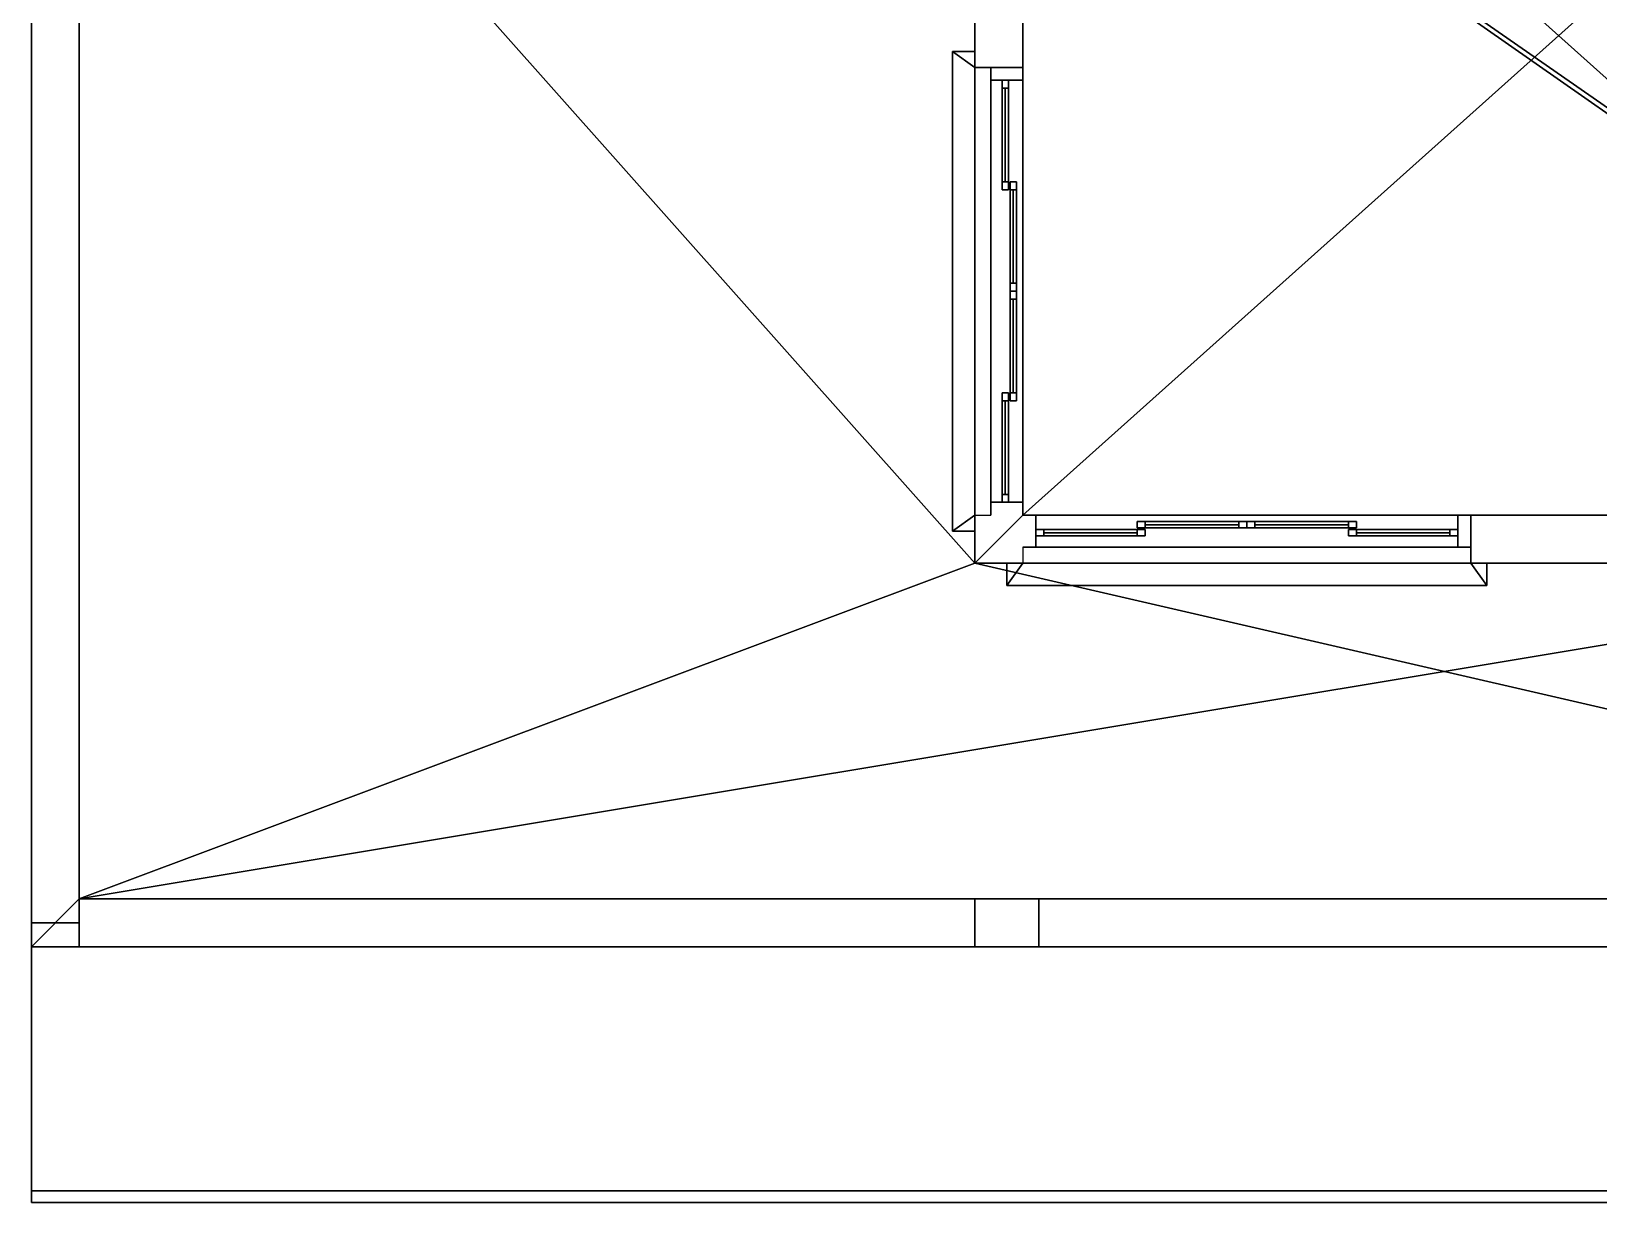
# Model space of a CAD drawing. Extents: x -3950 to 2084, y 1379 to 9369.
# Drawn here: x 1103.6 to 1593.6, y 1379.1 to 1745.4 of the extents above; entities that cross this region are included whole.
import ezdxf

# ---------------------------------------------------------------- set-up
doc = ezdxf.new("R2010")
doc.units = 0
doc.header["$LTSCALE"] = 35
for name, color, linetype in [('P1-FERR', 252, 'CONTINUOUS'), ('P1-LAJE', 143, 'CONTINUOUS'), ('P1-PAREDE', 255, 'CONTINUOUS'), ('P1-PEIT', 13, 'CONTINUOUS'), ('P1-PILAR', 143, 'CONTINUOUS'), ('P1-VIDRO', 152, 'CONTINUOUS'), ('P1-VIGA', 143, 'CONTINUOUS'), ('P2-LAJE', 143, 'CONTINUOUS'), ('P2-MURO', 255, 'CONTINUOUS'), ('P2-TELHADO', 11, 'CONTINUOUS'), ('P2-VIGA', 143, 'CONTINUOUS')]:
    doc.layers.add(name, color=color, linetype=linetype)

msp = doc.modelspace()

# ---------------------------------------------------------------- linework, layer by layer
at = {"layer": 'P1-PAREDE'}
msp.add_line((1118.628, 1459.14), (1868.628, 1459.14), dxfattribs=at)

# ---------------------------------------------------------------- meshes
at = {"layer": 'P1-FERR'}
mesh = msp.add_polyface(dxfattribs=at)
corners = [(1413.628, 1598.14, 94), (1413.628, 1594.14, 90), (1403.628, 1598.14, 94), (1403.628, 1594.14, 90), (1413.628, 1730.14, 94), (1413.628, 1734.14, 90), (1403.628, 1730.14, 94), (1403.628, 1734.14, 90), (1413.628, 1730.14, 206), (1413.628, 1734.14, 210), (1403.628, 1730.14, 206), (1403.628, 1734.14, 210), (1413.628, 1598.14, 206), (1413.628, 1594.14, 210), (1403.628, 1598.14, 206), (1403.628, 1594.14, 210)]
mesh.append_faces([[corners[k] for k in face] for face in [(0, 4, 6, 2), (4, 8, 10, 6), (8, 12, 14, 10), (12, 0, 2, 14)]])
mesh.append_faces([[corners[k] for k in face] for face in [(0, 1, 5, 4), (4, 5, 9, 8), (8, 9, 13, 12), (12, 13, 1, 0)]], dxfattribs={"vtx0": -1, "vtx2": -1})
mesh.append_faces([[corners[k] for k in face] for face in [(2, 6, 7, 3), (6, 10, 11, 7), (10, 14, 15, 11), (14, 2, 3, 15)]], dxfattribs={"vtx1": -1, "vtx3": -1})
mesh = msp.add_polyface(dxfattribs=at)
corners = [(1409.128, 1698.39, 96.5), (1409.128, 1695.89, 94), (1407.128, 1698.39, 96.5), (1407.128, 1695.89, 94), (1409.128, 1727.64, 96.5), (1409.128, 1730.14, 94), (1407.128, 1727.64, 96.5), (1407.128, 1730.14, 94), (1409.128, 1727.64, 203.5), (1409.128, 1730.14, 206), (1407.128, 1727.64, 203.5), (1407.128, 1730.14, 206), (1409.128, 1698.39, 203.5), (1409.128, 1695.89, 206), (1407.128, 1698.39, 203.5), (1407.128, 1695.89, 206)]
mesh.append_faces([[corners[k] for k in face] for face in [(0, 4, 6, 2), (1, 3, 7, 5), (4, 8, 10, 6), (5, 7, 11, 9), (8, 12, 14, 10), (9, 11, 15, 13), (12, 0, 2, 14), (13, 15, 3, 1)]])
mesh.append_faces([[corners[k] for k in face] for face in [(0, 1, 5, 4), (4, 5, 9, 8), (8, 9, 13, 12), (12, 13, 1, 0)]], dxfattribs={"vtx0": -1, "vtx2": -1})
mesh.append_faces([[corners[k] for k in face] for face in [(2, 6, 7, 3), (6, 10, 11, 7), (10, 14, 15, 11), (14, 2, 3, 15)]], dxfattribs={"vtx1": -1, "vtx3": -1})
mesh = msp.add_polyface(dxfattribs=at)
corners = [(1411.628, 1666.64, 96.5), (1411.628, 1664.14, 94), (1409.628, 1666.64, 96.5), (1409.628, 1664.14, 94), (1411.628, 1695.89, 96.5), (1411.628, 1698.39, 94), (1409.628, 1695.89, 96.5), (1409.628, 1698.39, 94), (1411.628, 1695.89, 203.5), (1411.628, 1698.39, 206), (1409.628, 1695.89, 203.5), (1409.628, 1698.39, 206), (1411.628, 1666.64, 203.5), (1411.628, 1664.14, 206), (1409.628, 1666.64, 203.5), (1409.628, 1664.14, 206)]
mesh.append_faces([[corners[k] for k in face] for face in [(0, 4, 6, 2), (1, 3, 7, 5), (4, 8, 10, 6), (5, 7, 11, 9), (8, 12, 14, 10), (9, 11, 15, 13), (12, 0, 2, 14), (13, 15, 3, 1)]])
mesh.append_faces([[corners[k] for k in face] for face in [(0, 1, 5, 4), (4, 5, 9, 8), (8, 9, 13, 12), (12, 13, 1, 0)]], dxfattribs={"vtx0": -1, "vtx2": -1})
mesh.append_faces([[corners[k] for k in face] for face in [(2, 6, 7, 3), (6, 10, 11, 7), (10, 14, 15, 11), (14, 2, 3, 15)]], dxfattribs={"vtx1": -1, "vtx3": -1})
mesh = msp.add_polyface(dxfattribs=at)
corners = [(1411.628, 1632.39, 96.5), (1411.628, 1629.89, 94), (1409.628, 1632.39, 96.5), (1409.628, 1629.89, 94), (1411.628, 1661.64, 96.5), (1411.628, 1664.14, 94), (1409.628, 1661.64, 96.5), (1409.628, 1664.14, 94), (1411.628, 1661.64, 203.5), (1411.628, 1664.14, 206), (1409.628, 1661.64, 203.5), (1409.628, 1664.14, 206), (1411.628, 1632.39, 203.5), (1411.628, 1629.89, 206), (1409.628, 1632.39, 203.5), (1409.628, 1629.89, 206)]
mesh.append_faces([[corners[k] for k in face] for face in [(0, 4, 6, 2), (1, 3, 7, 5), (4, 8, 10, 6), (5, 7, 11, 9), (8, 12, 14, 10), (9, 11, 15, 13), (12, 0, 2, 14), (13, 15, 3, 1)]])
mesh.append_faces([[corners[k] for k in face] for face in [(0, 1, 5, 4), (4, 5, 9, 8), (8, 9, 13, 12), (12, 13, 1, 0)]], dxfattribs={"vtx0": -1, "vtx2": -1})
mesh.append_faces([[corners[k] for k in face] for face in [(2, 6, 7, 3), (6, 10, 11, 7), (10, 14, 15, 11), (14, 2, 3, 15)]], dxfattribs={"vtx1": -1, "vtx3": -1})
mesh = msp.add_polyface(dxfattribs=at)
corners = [(1409.128, 1600.64, 96.5), (1409.128, 1598.14, 94), (1407.128, 1600.64, 96.5), (1407.128, 1598.14, 94), (1409.128, 1629.89, 96.5), (1409.128, 1632.39, 94), (1407.128, 1629.89, 96.5), (1407.128, 1632.39, 94), (1409.128, 1629.89, 203.5), (1409.128, 1632.39, 206), (1407.128, 1629.89, 203.5), (1407.128, 1632.39, 206), (1409.128, 1600.64, 203.5), (1409.128, 1598.14, 206), (1407.128, 1600.64, 203.5), (1407.128, 1598.14, 206)]
mesh.append_faces([[corners[k] for k in face] for face in [(0, 4, 6, 2), (1, 3, 7, 5), (4, 8, 10, 6), (5, 7, 11, 9), (8, 12, 14, 10), (9, 11, 15, 13), (12, 0, 2, 14), (13, 15, 3, 1)]])
mesh.append_faces([[corners[k] for k in face] for face in [(0, 1, 5, 4), (4, 5, 9, 8), (8, 9, 13, 12), (12, 13, 1, 0)]], dxfattribs={"vtx0": -1, "vtx2": -1})
mesh.append_faces([[corners[k] for k in face] for face in [(2, 6, 7, 3), (6, 10, 11, 7), (10, 14, 15, 11), (14, 2, 3, 15)]], dxfattribs={"vtx1": -1, "vtx3": -1})
mesh = msp.add_polyface(dxfattribs=at)
corners = [(1549.628, 1594.14, 94), (1553.628, 1594.14, 90), (1549.628, 1584.14, 94), (1553.628, 1584.14, 90), (1417.628, 1594.14, 94), (1413.628, 1594.14, 90), (1417.628, 1584.14, 94), (1413.628, 1584.14, 90), (1417.628, 1594.14, 206), (1413.628, 1594.14, 210), (1417.628, 1584.14, 206), (1413.628, 1584.14, 210), (1549.628, 1594.14, 206), (1553.628, 1594.14, 210), (1549.628, 1584.14, 206), (1553.628, 1584.14, 210)]
mesh.append_faces([[corners[k] for k in face] for face in [(0, 4, 6, 2), (4, 8, 10, 6), (8, 12, 14, 10), (12, 0, 2, 14)]])
mesh.append_faces([[corners[k] for k in face] for face in [(0, 1, 5, 4), (4, 5, 9, 8), (8, 9, 13, 12), (12, 13, 1, 0)]], dxfattribs={"vtx0": -1, "vtx2": -1})
mesh.append_faces([[corners[k] for k in face] for face in [(2, 6, 7, 3), (6, 10, 11, 7), (10, 14, 15, 11), (14, 2, 3, 15)]], dxfattribs={"vtx1": -1, "vtx3": -1})
mesh = msp.add_polyface(dxfattribs=at)
corners = [(1449.378, 1589.64, 96.5), (1451.878, 1589.64, 94), (1449.378, 1587.64, 96.5), (1451.878, 1587.64, 94), (1420.128, 1589.64, 96.5), (1417.628, 1589.64, 94), (1420.128, 1587.64, 96.5), (1417.628, 1587.64, 94), (1420.128, 1589.64, 203.5), (1417.628, 1589.64, 206), (1420.128, 1587.64, 203.5), (1417.628, 1587.64, 206), (1449.378, 1589.64, 203.5), (1451.878, 1589.64, 206), (1449.378, 1587.64, 203.5), (1451.878, 1587.64, 206)]
mesh.append_faces([[corners[k] for k in face] for face in [(0, 4, 6, 2), (1, 3, 7, 5), (4, 8, 10, 6), (5, 7, 11, 9), (8, 12, 14, 10), (9, 11, 15, 13), (12, 0, 2, 14), (13, 15, 3, 1)]])
mesh.append_faces([[corners[k] for k in face] for face in [(0, 1, 5, 4), (4, 5, 9, 8), (8, 9, 13, 12), (12, 13, 1, 0)]], dxfattribs={"vtx0": -1, "vtx2": -1})
mesh.append_faces([[corners[k] for k in face] for face in [(2, 6, 7, 3), (6, 10, 11, 7), (10, 14, 15, 11), (14, 2, 3, 15)]], dxfattribs={"vtx1": -1, "vtx3": -1})
mesh = msp.add_polyface(dxfattribs=at)
corners = [(1481.128, 1592.14, 96.5), (1483.628, 1592.14, 94), (1481.128, 1590.14, 96.5), (1483.628, 1590.14, 94), (1451.878, 1592.14, 96.5), (1449.378, 1592.14, 94), (1451.878, 1590.14, 96.5), (1449.378, 1590.14, 94), (1451.878, 1592.14, 203.5), (1449.378, 1592.14, 206), (1451.878, 1590.14, 203.5), (1449.378, 1590.14, 206), (1481.128, 1592.14, 203.5), (1483.628, 1592.14, 206), (1481.128, 1590.14, 203.5), (1483.628, 1590.14, 206)]
mesh.append_faces([[corners[k] for k in face] for face in [(0, 4, 6, 2), (1, 3, 7, 5), (4, 8, 10, 6), (5, 7, 11, 9), (8, 12, 14, 10), (9, 11, 15, 13), (12, 0, 2, 14), (13, 15, 3, 1)]])
mesh.append_faces([[corners[k] for k in face] for face in [(0, 1, 5, 4), (4, 5, 9, 8), (8, 9, 13, 12), (12, 13, 1, 0)]], dxfattribs={"vtx0": -1, "vtx2": -1})
mesh.append_faces([[corners[k] for k in face] for face in [(2, 6, 7, 3), (6, 10, 11, 7), (10, 14, 15, 11), (14, 2, 3, 15)]], dxfattribs={"vtx1": -1, "vtx3": -1})
mesh = msp.add_polyface(dxfattribs=at)
corners = [(1515.378, 1592.14, 96.5), (1517.878, 1592.14, 94), (1515.378, 1590.14, 96.5), (1517.878, 1590.14, 94), (1486.128, 1592.14, 96.5), (1483.628, 1592.14, 94), (1486.128, 1590.14, 96.5), (1483.628, 1590.14, 94), (1486.128, 1592.14, 203.5), (1483.628, 1592.14, 206), (1486.128, 1590.14, 203.5), (1483.628, 1590.14, 206), (1515.378, 1592.14, 203.5), (1517.878, 1592.14, 206), (1515.378, 1590.14, 203.5), (1517.878, 1590.14, 206)]
mesh.append_faces([[corners[k] for k in face] for face in [(0, 4, 6, 2), (1, 3, 7, 5), (4, 8, 10, 6), (5, 7, 11, 9), (8, 12, 14, 10), (9, 11, 15, 13), (12, 0, 2, 14), (13, 15, 3, 1)]])
mesh.append_faces([[corners[k] for k in face] for face in [(0, 1, 5, 4), (4, 5, 9, 8), (8, 9, 13, 12), (12, 13, 1, 0)]], dxfattribs={"vtx0": -1, "vtx2": -1})
mesh.append_faces([[corners[k] for k in face] for face in [(2, 6, 7, 3), (6, 10, 11, 7), (10, 14, 15, 11), (14, 2, 3, 15)]], dxfattribs={"vtx1": -1, "vtx3": -1})
mesh = msp.add_polyface(dxfattribs=at)
corners = [(1547.128, 1589.64, 96.5), (1549.628, 1589.64, 94), (1547.128, 1587.64, 96.5), (1549.628, 1587.64, 94), (1517.878, 1589.64, 96.5), (1515.378, 1589.64, 94), (1517.878, 1587.64, 96.5), (1515.378, 1587.64, 94), (1517.878, 1589.64, 203.5), (1515.378, 1589.64, 206), (1517.878, 1587.64, 203.5), (1515.378, 1587.64, 206), (1547.128, 1589.64, 203.5), (1549.628, 1589.64, 206), (1547.128, 1587.64, 203.5), (1549.628, 1587.64, 206)]
mesh.append_faces([[corners[k] for k in face] for face in [(0, 4, 6, 2), (1, 3, 7, 5), (4, 8, 10, 6), (5, 7, 11, 9), (8, 12, 14, 10), (9, 11, 15, 13), (12, 0, 2, 14), (13, 15, 3, 1)]])
mesh.append_faces([[corners[k] for k in face] for face in [(0, 1, 5, 4), (4, 5, 9, 8), (8, 9, 13, 12), (12, 13, 1, 0)]], dxfattribs={"vtx0": -1, "vtx2": -1})
mesh.append_faces([[corners[k] for k in face] for face in [(2, 6, 7, 3), (6, 10, 11, 7), (10, 14, 15, 11), (14, 2, 3, 15)]], dxfattribs={"vtx1": -1, "vtx3": -1})
at = {"layer": 'P1-LAJE'}
mesh = msp.add_polyface(dxfattribs=at)
corners = [(1398.628, 1894.14, -10), (1118.628, 1894.14, -10), (1118.628, 1474.14, -10), (1853.628, 1474.14, -10), (1748.628, 1579.14, -10), (1398.628, 1579.14, -10), (1398.628, 1894.14), (1118.628, 1894.14), (1118.628, 1474.14), (1853.628, 1474.14), (1748.628, 1579.14), (1398.628, 1579.14)]
mesh.append_faces([[corners[k] for k in face] for face in [(0, 1, 7, 6), (1, 2, 8, 7), (2, 3, 9, 8), (3, 4, 10, 9), (4, 5, 11, 10), (5, 0, 6, 11)]])
mesh.append_faces([[corners[k] for k in face] for face in [(5, 1, 0), (10, 8, 9)]], dxfattribs={"vtx0": -1})
mesh.append_faces([[corners[k] for k in face] for face in [(4, 2, 5), (11, 8, 10)]], dxfattribs={"vtx0": -1, "vtx1": -1})
mesh.append_faces([[corners[k] for k in face] for face in [(11, 7, 8)]], dxfattribs={"vtx0": -1, "vtx2": -1})
mesh.append_faces([[corners[k] for k in face] for face in [(3, 2, 4), (6, 7, 11)]], dxfattribs={"vtx1": -1})
mesh.append_faces([[corners[k] for k in face] for face in [(2, 1, 5)]], dxfattribs={"vtx1": -1, "vtx2": -1})
mesh = msp.add_polyface(dxfattribs=at)
corners = [(1748.628, 1594.14, -10), (1748.628, 1894.14, -10), (1413.628, 1894.14, -10), (1413.628, 1594.14, -10), (1748.628, 1594.14), (1748.628, 1894.14), (1413.628, 1894.14), (1413.628, 1594.14)]
mesh.append_faces([[corners[k] for k in face] for face in [(0, 1, 5, 4), (1, 2, 6, 5), (2, 3, 7, 6), (3, 0, 4, 7)]])
mesh.append_faces([[corners[k] for k in face] for face in [(3, 1, 0), (7, 5, 6)]], dxfattribs={"vtx0": -1})
mesh.append_faces([[corners[k] for k in face] for face in [(2, 1, 3), (4, 5, 7)]], dxfattribs={"vtx1": -1})
at = {"layer": 'P1-PAREDE'}
mesh = msp.add_polyface(dxfattribs=at)
corners = [(1103.628, 1909.14), (1103.628, 1459.14), (1103.628, 1459.14, 250), (1103.628, 1909.14, 250), (1118.628, 1894.14), (1118.628, 1459.14), (1118.628, 1459.14, 250), (1118.628, 1894.14, 250)]
mesh.append_faces([[corners[k] for k in face] for face in [(1, 5, 6, 2)]])
mesh.append_faces([[corners[k] for k in face] for face in [(0, 1, 2), (2, 3, 0), (6, 5, 4), (4, 7, 6)]], dxfattribs={"vtx2": -1})
mesh = msp.add_polyface(dxfattribs=at)
corners = [(1413.628, 1594.14), (1413.628, 1894.14), (1413.628, 1894.14, 250), (1413.628, 1594.14, 250), (1398.628, 1579.14), (1398.628, 1894.14), (1398.628, 1894.14, 250), (1398.628, 1579.14, 250), (1413.628, 1594.14, 90), (1413.628, 1594.14, 210), (1413.628, 1734.14, 210), (1413.628, 1734.14, 90), (1398.628, 1579.14, 90), (1398.628, 1579.14, 210), (1398.628, 1734.14, 210), (1398.628, 1734.14, 90)]
mesh.append_faces([[corners[k] for k in face] for face in [(11, 15, 12, 8), (10, 14, 15, 11), (9, 13, 14, 10)]])
mesh.append_faces([[corners[k] for k in face] for face in [(0, 11, 8), (9, 2, 3)]], dxfattribs={"vtx0": -1})
mesh.append_faces([[corners[k] for k in face] for face in [(11, 1, 10), (10, 2, 9), (14, 5, 15), (13, 6, 14)]], dxfattribs={"vtx0": -1, "vtx1": -1})
mesh.append_faces([[corners[k] for k in face] for face in [(10, 1, 2), (15, 5, 4)]], dxfattribs={"vtx0": -1, "vtx2": -1})
mesh.append_faces([[corners[k] for k in face] for face in [(12, 15, 4), (7, 6, 13)]], dxfattribs={"vtx1": -1})
mesh.append_faces([[corners[k] for k in face] for face in [(0, 1, 11), (6, 5, 14)]], dxfattribs={"vtx1": -1, "vtx2": -1})
mesh = msp.add_polyface(dxfattribs=at)
corners = [(1748.628, 1594.14), (1413.628, 1594.14), (1413.628, 1594.14, 250), (1748.628, 1594.14, 250), (1748.628, 1579.14), (1398.628, 1579.14), (1398.628, 1579.14, 250), (1748.628, 1579.14, 250), (1738.628, 1594.14), (1738.628, 1594.14, 215), (1648.628, 1594.14, 215), (1648.628, 1594.14), (1738.628, 1579.14), (1738.628, 1579.14, 215), (1648.628, 1579.14, 215), (1648.628, 1579.14), (1553.628, 1594.14, 90), (1553.628, 1594.14, 210), (1413.628, 1594.14, 210), (1413.628, 1594.14, 90), (1553.628, 1579.14, 90), (1553.628, 1579.14, 210), (1398.628, 1579.14, 210), (1398.628, 1579.14, 90)]
mesh.append_faces([[corners[k] for k in face] for face in [(8, 12, 13, 9), (9, 13, 14, 10), (17, 21, 22, 18), (16, 20, 21, 17), (10, 14, 15, 11), (19, 23, 20, 16)]])
mesh.append_faces([[corners[k] for k in face] for face in [(2, 17, 18), (19, 11, 1)]], dxfattribs={"vtx0": -1})
mesh.append_faces([[corners[k] for k in face] for face in [(0, 9, 3), (3, 17, 2), (17, 10, 16), (16, 11, 19), (7, 13, 4), (6, 21, 7), (20, 14, 21), (23, 15, 20)]], dxfattribs={"vtx0": -1, "vtx1": -1})
mesh.append_faces([[corners[k] for k in face] for face in [(3, 10, 17), (21, 14, 7)]], dxfattribs={"vtx0": -1, "vtx1": -1, "vtx2": -1})
mesh.append_faces([[corners[k] for k in face] for face in [(3, 9, 10), (16, 10, 11)]], dxfattribs={"vtx0": -1, "vtx2": -1})
mesh.append_faces([[corners[k] for k in face] for face in [(22, 21, 6), (5, 15, 23)]], dxfattribs={"vtx1": -1})
mesh.append_faces([[corners[k] for k in face] for face in [(14, 13, 7), (15, 14, 20)]], dxfattribs={"vtx1": -1, "vtx2": -1})
mesh.append_faces([[corners[k] for k in face] for face in [(0, 8, 9), (13, 12, 4)]], dxfattribs={"vtx2": -1})
at = {"layer": 'P1-PEIT'}
mesh = msp.add_polyface(dxfattribs=at)
corners = [(1398.628, 1589.14, 90), (1398.628, 1739.14, 90), (1391.628, 1589.14, 90), (1391.628, 1739.14, 90), (1398.628, 1589.14, 93.4), (1398.628, 1739.14, 93.4), (1391.628, 1589.14, 92), (1391.628, 1739.14, 92), (1403.628, 1594.14, 94.4), (1403.628, 1734.14, 94.4), (1398.628, 1594.14, 93.4), (1398.628, 1734.14, 93.4)]
mesh.append_faces([[corners[k] for k in face] for face in [(0, 4, 6, 2), (1, 3, 7, 5), (3, 2, 6, 7), (1, 0, 2, 3)]])
mesh.append_faces([[corners[k] for k in face] for face in [(10, 11, 7, 6)]], dxfattribs={"vtx0": -1, "vtx1": -1, "vtx3": -1})
mesh.append_faces([[corners[k] for k in face] for face in [(4, 10, 6)]], dxfattribs={"vtx1": -1})
mesh.append_faces([[corners[k] for k in face] for face in [(8, 9, 11, 10), (11, 5, 7)]], dxfattribs={"vtx2": -1})
mesh = msp.add_polyface(dxfattribs=at)
corners = [(1558.628, 1579.14, 90), (1408.628, 1579.14, 90), (1558.628, 1572.14, 90), (1408.628, 1572.14, 90), (1558.628, 1579.14, 93.4), (1408.628, 1579.14, 93.4), (1558.628, 1572.14, 92), (1408.628, 1572.14, 92), (1553.628, 1584.14, 94.4), (1413.628, 1584.14, 94.4), (1553.628, 1579.14, 93.4), (1413.628, 1579.14, 93.4)]
mesh.append_faces([[corners[k] for k in face] for face in [(0, 4, 6, 2), (1, 3, 7, 5), (3, 2, 6, 7), (1, 0, 2, 3)]])
mesh.append_faces([[corners[k] for k in face] for face in [(10, 11, 7, 6)]], dxfattribs={"vtx0": -1, "vtx1": -1, "vtx3": -1})
mesh.append_faces([[corners[k] for k in face] for face in [(4, 10, 6)]], dxfattribs={"vtx1": -1})
mesh.append_faces([[corners[k] for k in face] for face in [(8, 9, 11, 10), (11, 5, 7)]], dxfattribs={"vtx2": -1})
at = {"layer": 'P1-PILAR'}
mesh = msp.add_polyface(dxfattribs=at)
corners = [(1398.628, 1459.14), (1418.628, 1459.14), (1418.628, 1474.14), (1398.628, 1474.14), (1398.628, 1459.14, 250), (1418.628, 1459.14, 250), (1418.628, 1474.14, 250), (1398.628, 1474.14, 250)]
mesh.append_faces([[corners[k] for k in face] for face in [(0, 1, 5, 4), (1, 2, 6, 5), (2, 3, 7, 6), (3, 0, 4, 7)]])
at = {"layer": 'P1-VIDRO'}
mesh = msp.add_polyface(dxfattribs=at)
corners = [(1408.128, 1698.39, 96.5), (1408.128, 1727.64, 96.5), (1408.128, 1727.64, 203.5), (1408.128, 1698.39, 203.5)]
mesh.append_faces([[corners[k] for k in face] for face in [(3, 1, 0)]], dxfattribs={"vtx0": -1})
mesh.append_faces([[corners[k] for k in face] for face in [(2, 1, 3)]], dxfattribs={"vtx1": -1})
mesh = msp.add_polyface(dxfattribs=at)
corners = [(1410.628, 1666.64, 96.5), (1410.628, 1695.89, 96.5), (1410.628, 1695.89, 203.5), (1410.628, 1666.64, 203.5)]
mesh.append_faces([[corners[k] for k in face] for face in [(3, 1, 0)]], dxfattribs={"vtx0": -1})
mesh.append_faces([[corners[k] for k in face] for face in [(2, 1, 3)]], dxfattribs={"vtx1": -1})
mesh = msp.add_polyface(dxfattribs=at)
corners = [(1410.628, 1632.39, 96.5), (1410.628, 1661.64, 96.5), (1410.628, 1661.64, 203.5), (1410.628, 1632.39, 203.5)]
mesh.append_faces([[corners[k] for k in face] for face in [(3, 1, 0)]], dxfattribs={"vtx0": -1})
mesh.append_faces([[corners[k] for k in face] for face in [(2, 1, 3)]], dxfattribs={"vtx1": -1})
mesh = msp.add_polyface(dxfattribs=at)
corners = [(1408.128, 1600.64, 96.5), (1408.128, 1629.89, 96.5), (1408.128, 1629.89, 203.5), (1408.128, 1600.64, 203.5)]
mesh.append_faces([[corners[k] for k in face] for face in [(3, 1, 0)]], dxfattribs={"vtx0": -1})
mesh.append_faces([[corners[k] for k in face] for face in [(2, 1, 3)]], dxfattribs={"vtx1": -1})
mesh = msp.add_polyface(dxfattribs=at)
corners = [(1449.378, 1588.64, 96.5), (1420.128, 1588.64, 96.5), (1420.128, 1588.64, 203.5), (1449.378, 1588.64, 203.5)]
mesh.append_faces([[corners[k] for k in face] for face in [(3, 1, 0)]], dxfattribs={"vtx0": -1})
mesh.append_faces([[corners[k] for k in face] for face in [(2, 1, 3)]], dxfattribs={"vtx1": -1})
mesh = msp.add_polyface(dxfattribs=at)
corners = [(1481.128, 1591.14, 96.5), (1451.878, 1591.14, 96.5), (1451.878, 1591.14, 203.5), (1481.128, 1591.14, 203.5)]
mesh.append_faces([[corners[k] for k in face] for face in [(3, 1, 0)]], dxfattribs={"vtx0": -1})
mesh.append_faces([[corners[k] for k in face] for face in [(2, 1, 3)]], dxfattribs={"vtx1": -1})
mesh = msp.add_polyface(dxfattribs=at)
corners = [(1515.378, 1591.14, 96.5), (1486.128, 1591.14, 96.5), (1486.128, 1591.14, 203.5), (1515.378, 1591.14, 203.5)]
mesh.append_faces([[corners[k] for k in face] for face in [(3, 1, 0)]], dxfattribs={"vtx0": -1})
mesh.append_faces([[corners[k] for k in face] for face in [(2, 1, 3)]], dxfattribs={"vtx1": -1})
mesh = msp.add_polyface(dxfattribs=at)
corners = [(1547.128, 1588.64, 96.5), (1517.878, 1588.64, 96.5), (1517.878, 1588.64, 203.5), (1547.128, 1588.64, 203.5)]
mesh.append_faces([[corners[k] for k in face] for face in [(3, 1, 0)]], dxfattribs={"vtx0": -1})
mesh.append_faces([[corners[k] for k in face] for face in [(2, 1, 3)]], dxfattribs={"vtx1": -1})
at = {"layer": 'P1-VIGA'}
mesh = msp.add_polyface(dxfattribs=at)
corners = [(1103.628, 1909.14, -30), (1103.628, 1459.14, -30), (1103.628, 1459.14), (1103.628, 1909.14), (1118.628, 1894.14, -30), (1118.628, 1474.14, -30), (1118.628, 1474.14), (1118.628, 1894.14)]
mesh.append_faces([[corners[k] for k in face] for face in [(0, 4, 5, 1), (2, 6, 7, 3)]])
mesh.append_faces([[corners[k] for k in face] for face in [(0, 1, 2), (2, 3, 0), (6, 5, 4), (4, 7, 6)]], dxfattribs={"vtx2": -1})
mesh = msp.add_polyface(dxfattribs=at)
corners = [(1413.628, 1594.14, -30), (1413.628, 1894.14, -30), (1413.628, 1894.14), (1413.628, 1594.14), (1398.628, 1579.14, -30), (1398.628, 1894.14, -30), (1398.628, 1894.14), (1398.628, 1579.14)]
mesh.append_faces([[corners[k] for k in face] for face in [(0, 4, 5, 1), (2, 6, 7, 3)]])
mesh.append_faces([[corners[k] for k in face] for face in [(0, 1, 2), (2, 3, 0), (6, 5, 4), (4, 7, 6)]], dxfattribs={"vtx2": -1})
mesh = msp.add_polyface(dxfattribs=at)
corners = [(1748.628, 1594.14, -30), (1413.628, 1594.14, -30), (1413.628, 1594.14), (1748.628, 1594.14), (1748.628, 1579.14, -30), (1398.628, 1579.14, -30), (1398.628, 1579.14), (1748.628, 1579.14)]
mesh.append_faces([[corners[k] for k in face] for face in [(0, 4, 5, 1), (2, 6, 7, 3)]])
mesh.append_faces([[corners[k] for k in face] for face in [(0, 1, 2), (2, 3, 0), (6, 5, 4), (4, 7, 6)]], dxfattribs={"vtx2": -1})
mesh = msp.add_polyface(dxfattribs=at)
corners = [(1103.628, 1459.14, -30), (1864.234, 1459.14, -30), (1864.234, 1459.14), (1103.628, 1459.14), (1118.628, 1474.14, -30), (1853.628, 1474.14, -30), (1853.628, 1474.14), (1118.628, 1474.14)]
mesh.append_faces([[corners[k] for k in face] for face in [(0, 4, 5, 1), (2, 6, 7, 3)]])
mesh.append_faces([[corners[k] for k in face] for face in [(0, 1, 2)]], dxfattribs={"vtx1": -1, "vtx2": -1})
mesh.append_faces([[corners[k] for k in face] for face in [(2, 3, 0), (6, 5, 4), (4, 7, 6)]], dxfattribs={"vtx2": -1})
at = {"layer": 'P2-LAJE'}
mesh = msp.add_polyface(dxfattribs=at)
corners = [(1748.628, 1579.14, 270), (1398.628, 1579.14, 270), (1398.628, 1894.14, 270), (1118.628, 1894.14, 270), (1118.628, 1474.14, 270), (1853.628, 1474.14, 270), (1748.628, 1579.14, 280), (1398.628, 1579.14, 280), (1398.628, 1894.14, 280), (1118.628, 1894.14, 280), (1118.628, 1474.14, 280), (1853.628, 1474.14, 280)]
mesh.append_faces([[corners[k] for k in face] for face in [(0, 1, 7, 6), (1, 2, 8, 7), (2, 3, 9, 8), (3, 4, 10, 9), (4, 5, 11, 10), (5, 0, 6, 11)]])
mesh.append_faces([[corners[k] for k in face] for face in [(5, 1, 0), (9, 7, 8)]], dxfattribs={"vtx0": -1})
mesh.append_faces([[corners[k] for k in face] for face in [(4, 1, 5), (3, 1, 4), (11, 7, 10), (10, 7, 9)]], dxfattribs={"vtx0": -1, "vtx1": -1})
mesh.append_faces([[corners[k] for k in face] for face in [(2, 1, 3), (6, 7, 11)]], dxfattribs={"vtx1": -1})
mesh = msp.add_polyface(dxfattribs=at)
corners = [(1748.628, 1894.14, 270), (1413.628, 1894.14, 270), (1413.628, 1594.14, 270), (1748.628, 1594.14, 270), (1748.628, 1894.14, 280), (1413.628, 1894.14, 280), (1413.628, 1594.14, 280), (1748.628, 1594.14, 280)]
mesh.append_faces([[corners[k] for k in face] for face in [(0, 1, 5, 4), (1, 2, 6, 5), (2, 3, 7, 6), (3, 0, 4, 7)]])
mesh.append_faces([[corners[k] for k in face] for face in [(3, 1, 0), (7, 5, 6)]], dxfattribs={"vtx0": -1})
mesh.append_faces([[corners[k] for k in face] for face in [(2, 1, 3), (4, 5, 7)]], dxfattribs={"vtx1": -1})
at = {"layer": 'P2-MURO'}
mesh = msp.add_polyface(dxfattribs=at)
corners = [(1103.628, 1909.14, 280), (1103.628, 1466.64, 280), (1103.628, 1466.64, 283), (1103.628, 1909.14, 460), (1118.628, 1894.14, 280), (1118.628, 1466.64, 280), (1118.628, 1466.64, 283), (1118.628, 1894.14, 454)]
mesh.append_faces([[corners[k] for k in face] for face in [(1, 5, 6, 2), (2, 6, 7, 3)]])
mesh.append_faces([[corners[k] for k in face] for face in [(0, 1, 2), (2, 3, 0), (6, 5, 4), (4, 7, 6)]], dxfattribs={"vtx2": -1})
at = {"layer": 'P2-TELHADO'}
mesh = msp.add_polyface(dxfattribs=at)
corners = [(1103.628, 1382.854, 249.486), (2083.628, 1382.854, 249.486), (2083.628, 2064.14, 522), (1103.628, 2064.14, 522), (1103.628, 1379.14, 258.77), (2083.628, 1379.14, 258.77), (2083.628, 2064.14, 532.77), (1103.628, 2064.14, 532.77)]
mesh.append_faces([[corners[k] for k in face] for face in [(0, 1, 5, 4), (1, 2, 6, 5), (2, 3, 7, 6), (3, 0, 4, 7)]])
mesh.append_faces([[corners[k] for k in face] for face in [(3, 1, 0), (7, 5, 6)]], dxfattribs={"vtx0": -1})
mesh.append_faces([[corners[k] for k in face] for face in [(2, 1, 3), (4, 5, 7)]], dxfattribs={"vtx1": -1})
at = {"layer": 'P2-VIGA'}
mesh = msp.add_polyface(dxfattribs=at)
corners = [(1103.628, 1909.14, 250), (1103.628, 1459.14, 250), (1103.628, 1459.14, 280), (1103.628, 1909.14, 280), (1118.628, 1894.14, 250), (1118.628, 1474.14, 250), (1118.628, 1474.14, 280), (1118.628, 1894.14, 280)]
mesh.append_faces([[corners[k] for k in face] for face in [(0, 4, 5, 1), (2, 6, 7, 3)]])
mesh.append_faces([[corners[k] for k in face] for face in [(0, 1, 2), (2, 3, 0), (6, 5, 4), (4, 7, 6)]], dxfattribs={"vtx2": -1})
mesh = msp.add_polyface(dxfattribs=at)
corners = [(1413.628, 1594.14, 250), (1413.628, 1894.14, 250), (1413.628, 1894.14, 280), (1413.628, 1594.14, 280), (1398.628, 1579.14, 250), (1398.628, 1894.14, 250), (1398.628, 1894.14, 280), (1398.628, 1579.14, 280)]
mesh.append_faces([[corners[k] for k in face] for face in [(0, 4, 5, 1), (2, 6, 7, 3)]])
mesh.append_faces([[corners[k] for k in face] for face in [(0, 1, 2), (2, 3, 0), (6, 5, 4), (4, 7, 6)]], dxfattribs={"vtx2": -1})
mesh = msp.add_polyface(dxfattribs=at)
corners = [(1748.628, 1594.14, 250), (1413.628, 1594.14, 250), (1413.628, 1594.14, 280), (1748.628, 1594.14, 280), (1748.628, 1579.14, 250), (1398.628, 1579.14, 250), (1398.628, 1579.14, 280), (1748.628, 1579.14, 280)]
mesh.append_faces([[corners[k] for k in face] for face in [(0, 4, 5, 1), (2, 6, 7, 3)]])
mesh.append_faces([[corners[k] for k in face] for face in [(0, 1, 2), (2, 3, 0), (6, 5, 4), (4, 7, 6)]], dxfattribs={"vtx2": -1})
mesh = msp.add_polyface(dxfattribs=at)
corners = [(1103.628, 1459.14, 250), (1864.234, 1459.14, 250), (1864.234, 1459.14, 280), (1103.628, 1459.14, 280), (1118.628, 1474.14, 250), (1853.628, 1474.14, 250), (1853.628, 1474.14, 280), (1118.628, 1474.14, 280)]
mesh.append_faces([[corners[k] for k in face] for face in [(0, 4, 5, 1), (2, 6, 7, 3)]])
mesh.append_faces([[corners[k] for k in face] for face in [(0, 1, 2)]], dxfattribs={"vtx1": -1, "vtx2": -1})
mesh.append_faces([[corners[k] for k in face] for face in [(2, 3, 0), (6, 5, 4), (4, 7, 6)]], dxfattribs={"vtx2": -1})

doc.saveas('drawing.dxf')
